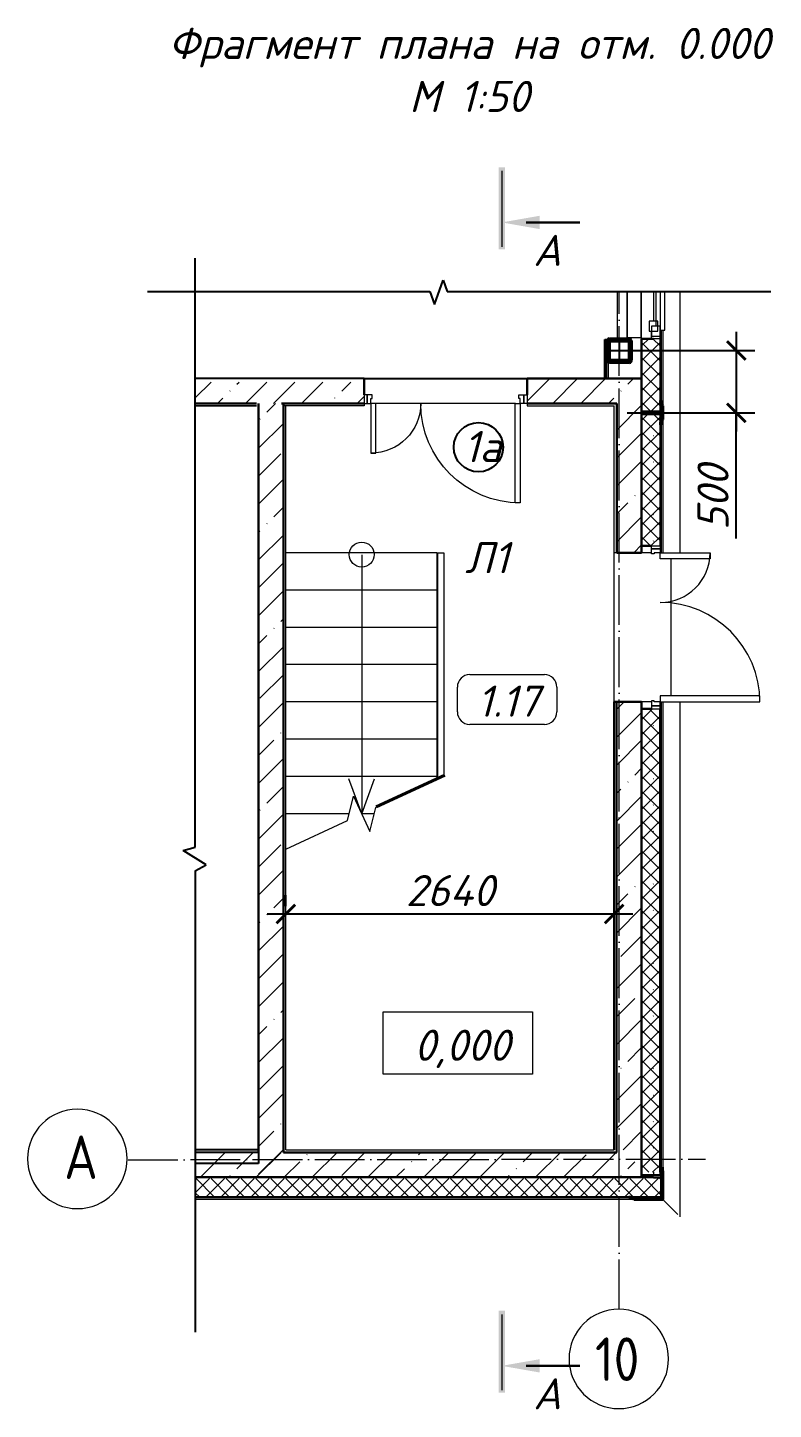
# Model space of a CAD drawing. Header units: millimetres. Extents: x 2655748 to 2694748, y -660716 to -632898.
# Drawn here: x 2681911 to 2687905, y -644124 to -633016 of the extents above; entities that cross this region are included whole.
import ezdxf

# ---------------------------------------------------------------- set-up
doc = ezdxf.new("R2010")
doc.units = ezdxf.units.MM
doc.header["$LTSCALE"] = 20
for name, pattern in [('_ШПТ__20_т__2_5__Линия сетки', [25, 20, -2.5, 0, -2.5]), ('CENTER', [50.8, 31.75, -6.35, 6.35, -6.35]), ('GOST2.303 5', [24, 20, -1.5, 1, -1.5])]:
    doc.linetypes.add(name, pattern=pattern)
doc.layers.add('ANNO-TEXT', color=251, linetype='Continuous')
doc.layers.add('фундаменты кж', color=7, linetype='Continuous')
doc.layers.add('Вспомогательные', color=6, linetype='Continuous', plot=False)
for name, color, linetype, lineweight in [('Высотные отметки', 7, 'Continuous', 9), ('Марки помещений', 7, 'Continuous', 20), ('Обобщенные модели', 7, 'Continuous', 18), ('Обычные линии', 7, 'Continuous', 40), ('ОСИ', 251, 'CENTER', 18), ('Перекрытия', 7, 'Continuous', 18), ('Размерные', 45, 'Continuous', 15), ('Разрезы', 7, 'Continuous', 9), ('Стены', 7, 'Continuous', 18), ('Стены разрез', 7, 'Continuous', 30), ('Стены штриховка', 7, 'Continuous', 30), ('Типовые аннотации', 7, 'Continuous', 18), ('Элементы узлов', 7, 'Continuous', 18)]:
    doc.layers.add(name, color=color, linetype=linetype, lineweight=lineweight)
for name, color, linetype, lineweight, true_color in [('Двери', 7, 'Continuous', 9, 0x804000), ('Каркас несущий', 7, 'Continuous', 18, 0x800040), ('Каркас_Импост', 7, 'Continuous', 9, 0x804000), ('Лестницы', 7, 'Continuous', 9, 0x506c76), ('Линии', 7, 'Continuous', 9, 0x00a600), ('Монтажный зазор', 7, 'Continuous', 9, 0x804000), ('Ограждение', 7, 'Continuous', 9, 0x408080), ('Отлив', 7, 'Continuous', 9, 0x008080), ('Панель', 7, 'Continuous', 9, 0x804000), ('Поручни', 7, 'Continuous', 9, 0x408080), ('Скрытые грани', 7, 'Continuous', 18, 0x800040)]:
    doc.layers.add(name, color=color, linetype=linetype, lineweight=lineweight, true_color=true_color)
doc.styles.add('GOST Common', font='', dxfattribs={"width": 0.9, "height": 350})
doc.styles.add('PDF ISOCPEUR Italic', font='isocpeui.ttf')
doc.styles.add('SPDS', font='isocpeui.ttf')
doc.styles.get('GOST Common').set_extended_font_data('GOST Common')
doc.dimstyles.new('м 100', dxfattribs={"dimscale": 100, "dimtxt": 2, "dimasz": 1.5, "dimexe": 1.5, "dimexo": 0.625, "dimtad": 1, "dimdec": 0, "dimrnd": 5, "dimtxsty": 'SPDS', "dimblk": 'ARCHTICK', "dimcen": 2.5, "dimdle": 1.5, "dimclrd": 256, "dimclre": 256, "dimclrt": 256, "dimadec": 0, "dimazin": 0, "dimtfac": 1, "dimtdec": 0, "dimtmove": 1, "dimatfit": 3, "dimldrblk": 'OPEN30', "dimfxl": 1, "dimarcsym": 0})
pattern_1 = [(45, (0, 0), (-106.066, 106.066), [])]

# ---------------------------------------------------------------- blocks, each defined once
blk = doc.blocks.new('101_Дверь_Двупольная_Стальная_Противопожарная_ГОСТ Р 57327-2016 - ДПСО_02_2080-1260_800__Л_EIW 60_П-1440626-_О__L1_0_000_')
at = {"layer": 'Каркас_Импост', "color": 7}
for p, q in [((-630, 100), (-600, 100)), ((-630, 30), (-630, 100)), ((-590, 30), (-630, 30)), ((-600, 100), (-600, 60)), ((-600, 60), (-590, 60)), ((-590, 60), (-590, 30)), ((600, 60), (590, 60)), ((590, 60), (590, 30)), ((590, 30), (630, 30)), ((630, 100), (600, 100)), ((600, 100), (600, 60)), ((630, 30), (630, 100))]:
    blk.add_line(p, q, dxfattribs=at)
at = {"layer": 'Монтажный зазор', "color": 7}
for p, q in [((-655, 100), (-630, 100)), ((-655, 30), (-655, 100)), ((-630, 30), (-655, 30)), ((-630, 100), (-630, 30)), ((655, 100), (630, 100)), ((630, 100), (630, 30)), ((630, 30), (655, 30)), ((655, 30), (655, 100))]:
    blk.add_line(p, q, dxfattribs=at)
at = {"layer": 'Панель', "color": 7, "lineweight": 18}
for p, q in [((600, 900), (560, 900)), ((560, 900), (560, 100)), ((600, 100), (600, 900)), ((-600, 500), (-560, 500)), ((-600, 100), (-600, 500)), ((-560, 500), (-560, 100)), ((-560, 100), (-600, 100)), ((560, 100), (600, 100))]:
    blk.add_line(p, q, dxfattribs=at)
at = {"layer": 'Панель', "color": 7}
for centre, radius, start, end in [((600, 100), 800, 90, 180), ((-600, 100), 400, 360, 90)]:
    blk.add_arc(centre, radius, start, end, dxfattribs=at)
blk = doc.blocks.new('101_Дверь_Двупольная_Алюминиевая_ГОСТ23747-2015 - ДАН_Дв_2080х1260_800__О_Л_П-1342847-_О__L1_0_000_')
at = {"layer": 'Каркас_Импост', "color": 7}
for p, q in [((-630, 75), (-600, 75)), ((-630, 5), (-630, 75)), ((-590, 5), (-630, 5)), ((-600, 75), (-600, 25)), ((-600, 25), (-590, 25)), ((-590, 25), (-590, 5)), ((600, 25), (590, 25)), ((590, 25), (590, 5)), ((590, 5), (630, 5)), ((630, 75), (600, 75)), ((600, 75), (600, 25)), ((630, 5), (630, 75))]:
    blk.add_line(p, q, dxfattribs=at)
at = {"layer": 'Монтажный зазор', "color": 7}
for p, q in [((-655, 75), (-630, 75)), ((-655, 5), (-655, 75)), ((-630, 5), (-655, 5)), ((-630, 75), (-630, 5)), ((655, 75), (630, 75)), ((630, 75), (630, 5)), ((630, 5), (655, 5)), ((655, 5), (655, 75))]:
    blk.add_line(p, q, dxfattribs=at)
at = {"layer": 'Панель', "color": 7, "lineweight": 18}
for p, q in [((600, 875), (550, 875)), ((550, 875), (550, 75)), ((600, 75), (600, 875)), ((-600, 475), (-550, 475)), ((-600, 75), (-600, 475)), ((-550, 475), (-550, 75)), ((-550, 75), (-600, 75)), ((550, 75), (600, 75))]:
    blk.add_line(p, q, dxfattribs=at)
at = {"layer": 'Панель', "color": 7}
for centre, radius, start, end in [((600, 75), 800, 90, 180), ((-600, 75), 400, 360, 90)]:
    blk.add_arc(centre, radius, start, end, dxfattribs=at)
blk = doc.blocks.new('Ограждение - Ограждение-1240041-_О__L1_0_000_')
at = {"layer": 'Поручни', "color": 7}
for p, q in [((43499, 4875), (43505, 4875)), ((43499, 4875), (43499, 3058)), ((43505, 4875), (43555, 4875)), ((43505, 4875), (43505, 3061)), ((43555, 4875), (43555, 3084))]:
    blk.add_line(p, q, dxfattribs=at)
blk = doc.blocks.new('190_ФЭ_Стена_Стык вертикальный - ФЭ-C1_110-1292974-_О__L1_0_000_')
at = {"layer": 'Обобщенные модели', "lineweight": 9}
h = blk.add_hatch(dxfattribs=at)
h.set_pattern_fill('FP_6', color=256, style=0, pattern_type=2)
h.set_pattern_definition(pattern_1)
h.paths.add_polyline_path([(45278, 5902), (45278, 5928), (45295, 5945), (45295, 6055), (45278, 6072), (45277, 6072), (45294, 6055), (45294, 5945), (45277, 5928), (45277, 5903)], flags=0)
h.paths.add_polyline_path([(45275, 5902), (45276, 5903), (45275, 5912)], flags=0)
at = {"layer": 'Обобщенные модели', "lineweight": 40}
for p, q in [((45278, 6098), (45275, 6098)), ((45275, 6098), (45275, 6088)), ((45275, 6088), (45276, 6088)), ((45276, 6088), (45276, 6097)), ((45276, 6097), (45277, 6097)), ((45277, 6097), (45277, 6072)), ((45277, 6072), (45294, 6055)), ((45278, 6072), (45278, 6098)), ((45295, 6055), (45278, 6072)), ((45294, 6055), (45294, 5945)), ((45295, 5945), (45295, 6055)), ((45276, 5912), (45275, 5912)), ((45275, 5912), (45275, 5902)), ((45275, 5902), (45278, 5902)), ((45276, 5903), (45276, 5912)), ((45277, 5903), (45276, 5903)), ((45294, 5945), (45277, 5928)), ((45277, 5928), (45277, 5903)), ((45278, 5928), (45295, 5945)), ((45278, 5902), (45278, 5928))]:
    blk.add_line(p, q, dxfattribs=at)
blk = doc.blocks.new('190_ФЭ_Стена_Стык угловой внешний фигурный - ФЭ-У1_230х230-1304566-_О__L1_0_000_')
at = {"layer": 'Обобщенные модели', "lineweight": 9}
h = blk.add_hatch(dxfattribs=at)
h.set_pattern_fill('FP_4', color=256, style=0, pattern_type=2)
h.set_pattern_definition(pattern_1)
h.paths.add_polyline_path([(45065, -295), (45295, -295), (45295, -65), (45278, -48), (45277, -48), (45294, -65), (45294, -294), (45065, -294), (45048, -277), (45048, -278)], flags=0)
at = {"layer": 'Обобщенные модели', "lineweight": 40}
for p, q in [((45278, -22), (45275, -22)), ((45275, -22), (45275, -32)), ((45275, -32), (45276, -32)), ((45276, -32), (45276, -23)), ((45276, -23), (45277, -23)), ((45277, -23), (45277, -48)), ((45277, -48), (45294, -65)), ((45278, -48), (45278, -22)), ((45295, -65), (45278, -48)), ((45294, -65), (45294, -294)), ((45295, -295), (45295, -65)), ((45032, -275), (45022, -275)), ((45022, -275), (45022, -278)), ((45022, -278), (45048, -278)), ((45023, -277), (45023, -276)), ((45023, -276), (45032, -276)), ((45048, -277), (45023, -277)), ((45032, -276), (45032, -275)), ((45065, -294), (45048, -277)), ((45048, -278), (45065, -295)), ((45294, -294), (45065, -294)), ((45065, -295), (45295, -295))]:
    blk.add_line(p, q, dxfattribs=at)
blk = doc.blocks.new('012_Стрелка _ЭлУзла_Линия_ - Стрелка с пустым кружком-1338631-_О__L1_0_000_')
at = {"layer": 'Элементы узлов'}
blk.add_line((1, 0), (2085, 0), dxfattribs=at)
blk = doc.blocks.new('050_Марка_Помещение_ОдноЗначение - Номер в прямоугольнике-676399-_О__L1_0_000_')
at = {"layer": 'Типовые аннотации', "lineweight": 9}
for p, q in [((-3, 2), (3, 2)), ((-4, -1), (-4, 1)), ((4, 1), (4, -1)), ((3, -2), (-3, -2))]:
    blk.add_line(p, q, dxfattribs=at)
for centre, start, end in [((-3, 1), 90, 180), ((3, 1), 360, 90), ((-3, -1), 180, 270), ((3, -1), 270, 0)]:
    blk.add_arc(centre, 1, start, end, dxfattribs=at)
blk = doc.blocks.new('Высотные отметки - Рамка-5093-_О__L1_0_000_')
at = {"layer": 'Типовые аннотации', "lineweight": 9}
for p, q in [((-6, 0), (-6, 5)), ((-6, 5), (6, 5)), ((6, 5), (6, 0)), ((6, 0), (-6, 0))]:
    blk.add_line(p, q, dxfattribs=at)
blk = doc.blocks.new('к4')
at = {"color": 0, "linetype": 'Continuous', "lineweight": 60, "ltscale": 150}
for p, q in [((4150608, 536606), (4150608, 536766)), ((4150613, 536606), (4150613, 536766)), ((4150618, 536776), (4150778, 536776)), ((4150618, 536771), (4150778, 536771)), ((4150783, 536766), (4150783, 536606)), ((4150788, 536766), (4150788, 536606)), ((4150778, 536601), (4150618, 536601)), ((4150778, 536596), (4150618, 536596))]:
    blk.add_line(p, q, dxfattribs=at)
at = {"color": 0, "linetype": 'GOST2.303 5', "lineweight": 25, "ltscale": 150}
for p, q in [((4150698, 536778), (4150698, 536594)), ((4150606, 536686), (4150790, 536686))]:
    blk.add_line(p, q, dxfattribs=at)
at = {"color": 0, "linetype": 'Continuous', "lineweight": 60, "ltscale": 150}
for centre, radius, start, end in [((4150618, 536766), 10, 90, 180), ((4150618, 536766), 5, 90, 180), ((4150778, 536766), 10, 0, 90), ((4150778, 536766), 5, 0, 90), ((4150618, 536606), 10, 180, 270), ((4150618, 536606), 5, 180, 270), ((4150778, 536606), 5, 270, 0), ((4150778, 536606), 10, 270, 0)]:
    blk.add_arc(centre, radius, start, end, dxfattribs=at)
at = {"layer": 'Вспомогательные', "color": 0, "ltscale": 10}
blk.add_line((4150613, 536686), (4150783, 536686), dxfattribs=at)
blk = doc.blocks.new('_ARCHTICK')
at = {"color": 0, "linetype": 'ByBlock', "const_width": 0.15}
blk.add_lwpolyline([(-0.5, -0.5), (0.5, 0.5)], dxfattribs=at)
blk = doc.blocks.new('*D255')
at = {"lineweight": -2, "transparency": 16777216}
for p, q in [((2683986, -640078), (2683986, -639991)), ((2686626, -641954), (2686626, -639991)), ((2683836, -640141), (2686776, -640141))]:
    blk.add_line(p, q, dxfattribs=at)
at = {"layer": 'Defpoints', "color": 0, "transparency": 16777216}
for p in [(2683986, -640141), (2686626, -640141), (2686626, -642017)]:
    blk.add_point(p, dxfattribs=at)
at = {"lineweight": -2, "transparency": 16777216, "xscale": 150, "yscale": 150, "zscale": 150, "rotation": 180}
blk.add_blockref('_ARCHTICK', (2683986, -640141), dxfattribs=at)
at = {"lineweight": -2, "transparency": 16777216, "xscale": 150, "yscale": 150, "zscale": 150}
blk.add_blockref('_ARCHTICK', (2686626, -640141), dxfattribs=at)
at = {"transparency": 16777216, "insert": (2685306, -639953), "char_height": 250, "attachment_point": 5, "style": 'SPDS'}
blk.add_mtext('2640', dxfattribs=at)
blk = doc.blocks.new('_OPEN30')
at = {"color": 0, "linetype": 'ByBlock'}
for p, q in [((-1, 0.268), (0, 0)), ((0, 0), (-1, -0.268)), ((0, 0), (-1, 0))]:
    blk.add_line(p, q, dxfattribs=at)
blk = doc.blocks.new('*D262')
at = {"lineweight": -2, "transparency": 16777216}
for p, q in [((2687607, -635462), (2687607, -636262)), ((2686729, -635612), (2687757, -635612)), ((2686729, -636112), (2687757, -636112)), ((2687607, -637122), (2687607, -636112))]:
    blk.add_line(p, q, dxfattribs=at)
at = {"layer": 'Defpoints', "color": 0, "transparency": 16777216}
for p in [(2686666, -635612), (2686666, -636112), (2687607, -636112)]:
    blk.add_point(p, dxfattribs=at)
at = {"lineweight": -2, "transparency": 16777216, "xscale": 150, "yscale": 150, "zscale": 150}
for p, rotation in [((2687607, -635612), 90), ((2687607, -636112), 270)]:
    blk.add_blockref('_ARCHTICK', p, dxfattribs=dict(at, rotation=rotation))
at = {"transparency": 16777216, "insert": (2687420, -636794), "char_height": 250, "attachment_point": 5, "rotation": 90, "style": 'SPDS'}
blk.add_mtext('500', dxfattribs=at)
blk = doc.blocks.new('Ось сетки - Круг_Ø8 мм-6577-_О__L1_0_000_')
at = {"layer": 'ОСИ', "linetype": 'Continuous', "lineweight": 20}
for start, end in [(360, 180), (180, 360)]:
    blk.add_arc((0, 0), 4, start, end, dxfattribs=at)
blk = doc.blocks.new('Разрез - Номер вида сзади_3_5 мм-64069-_О__L2_3_900_')
at = {"layer": 'Разрезы'}
for points in [[(9.8, 0.4), (9.8, -0.39), (-0.33, -0.39), (-0.33, 0.4)], [(2.18, -4.67), (3, 0), (3.82, -4.67)]]:
    blk.add_hatch(color=256, dxfattribs=at).paths.add_polyline_path(points, flags=0)
at = {"layer": 'Разрезы', "lineweight": 30}
blk.add_line((3, -3), (3, -9.66), dxfattribs=at)

msp = doc.modelspace()

# ---------------------------------------------------------------- hatches: boundary and pattern name
at = {"layer": 'Стены штриховка', "lineweight": 9}
h = msp.add_hatch(dxfattribs=at)
h.set_pattern_fill('FP_5', color=256, style=0, pattern_type=2)
h.set_pattern_definition([(45, (2641721.406, -642111.97), (-60.10408, 60.10408), []), (135, (2641721.406, -642111.97), (-60.10408, -60.10408), [])])
h.paths.add_polyline_path([(2686994.4, -642217), (2686994.4, -638492), (2686848.4, -638492), (2686848.4, -642217), (2686979.2, -642217)])
h.paths.add_polyline_path([(2686994.4, -637182), (2686994.4, -635517), (2686848.4, -635517), (2686848.4, -637182), (2686926.4, -637182)])
h = msp.add_hatch(dxfattribs=at)
h.set_pattern_fill('FP_3', color=256, style=0, pattern_type=2)
h.set_pattern_definition([(45, (2641666.4, -642111.97), (-224.5064, 224.5064), []), (45, (2641890.9, -642111.97), (-224.5064, 224.5064), [396.875, -79.375, 3.353, -76.022])])
h.paths.add_polyline_path([(2686591.4, -636037), (2686791.4, -636037), (2686791.4, -635837), (2685926.4, -635837), (2685926.4, -636037), (2686510.7, -636037)])
h.paths.add_polyline_path([(2683258.7, -635865), (2683258.7, -636037), (2684616.4, -636037), (2684616.4, -635865)])
h = msp.add_hatch(dxfattribs=at)
h.set_pattern_fill('FP_3', color=256, style=0, pattern_type=2)
h.set_pattern_definition([(45, (2641681.4, -642111.97), (-224.5064, 224.5064), []), (45, (2641905.9, -642111.97), (-224.5064, 224.5064), [396.875, -79.375, 3.353, -76.022])])
h.paths.add_polyline_path([(2683966.4, -642237), (2683966.4, -636037), (2683766.4, -636037), (2683766.4, -642237)], flags=0)
h = msp.add_hatch(dxfattribs=at)
h.set_pattern_fill('FP_3', color=256, style=0, pattern_type=2)
h.set_pattern_definition([(45, (2641721.4, -642111.97), (-224.5064, 224.5064), []), (45, (2641945.9, -642111.97), (-224.5064, 224.5064), [396.875, -79.375, 3.353, -76.022])])
h.paths.add_polyline_path([(2686846.4, -642037), (2686846.4, -638437), (2686646.4, -638437), (2686646.4, -642037)], flags=0)
h.paths.add_polyline_path([(2686846.4, -637237), (2686846.4, -636037), (2686646.4, -636037), (2686646.4, -637237)], flags=0)
h = msp.add_hatch(dxfattribs=at)
h.set_pattern_fill('FP_4', color=256, style=0, pattern_type=2)
h.set_pattern_definition([(45, (2641721.4, -642111.97), (-106.066, 106.066), [])])
h.paths.add_polyline_path([(2686848.4, -642217), (2686848.4, -638492), (2686846.4, -638492), (2686846.4, -642217)], flags=0)
h.paths.add_polyline_path([(2686848.4, -637182), (2686848.4, -636122), (2686846.4, -636122), (2686846.4, -637182)], flags=0)
h = msp.add_hatch(dxfattribs=at)
h.set_pattern_fill('FP_4', color=256, style=0, pattern_type=2)
h.set_pattern_definition([(45, (2641666.4, -642111.97), (-106.066, 106.066), [])])
h.paths.add_polyline_path([(2686941.4, -642217), (2686941.4, -638492), (2686939.4, -638492), (2686939.4, -642217)], flags=0)
h.paths.add_polyline_path([(2686941.4, -637182), (2686941.4, -636122), (2686939.4, -636122), (2686939.4, -637182)], flags=0)
h = msp.add_hatch(dxfattribs=at)
h.set_pattern_fill('FP_3', color=256, style=0, pattern_type=2)
h.set_pattern_definition([(45, (2641666.4, -642132.97), (-224.5064, 224.5064), []), (45, (2641890.9, -642132.97), (-224.5064, 224.5064), [396.875, -79.375, 3.353, -76.022])])
h.paths.add_polyline_path([(2686510.7, -642258), (2686791.4, -642258), (2686791.4, -642058), (2683261.7, -642058), (2683261.7, -642258)])
h = msp.add_hatch(dxfattribs=at)
h.set_pattern_fill('FP_5', color=256, style=0, pattern_type=2)
h.set_pattern_definition([(45, (2641666.406, -642141.97), (-60.10408, 60.10408), []), (135, (2641666.406, -642141.97), (-60.10408, -60.10408), [])])
h.paths.add_polyline_path([(2683258.7, -642269), (2683258.7, -642415), (2686996.1, -642415), (2686996.1, -642269)])

# ---------------------------------------------------------------- linework, layer by layer
for p, q in [((2683258.7, -639603.9), (2683258.7, -634867.9)), ((2682874.7, -635135.9), (2685142.7, -635135.9)), ((2685142.7, -635135.9), (2685180.7, -635242.9)), ((2685180.7, -635242.9), (2685251.7, -635045.9)), ((2685251.7, -635045.9), (2685283.7, -635135.9)), ((2685283.7, -635135.9), (2687885.7, -635135.9)), ((2686606.4, -635522), (2686631.4, -635522)), ((2684616.4, -635837), (2683258.7, -635837)), ((2683161.7, -639629.9), (2683258.7, -639603.9)), ((2683345.7, -639745.9), (2683161.7, -639629.9)), ((2683258.7, -639793.9), (2683345.7, -639745.9)), ((2683258.7, -639793.9), (2683258.7, -643501.9))]:
    msp.add_line(p, q)
msp.add_circle((2685534.4, -636389), 198.2)
at = {"layer": 'Каркас несущий', "color": 7}
for p, q in [((2686726.4, -635135.9), (2686726.4, -635509.3)), ((2686846.4, -635509.3), (2686846.4, -635135.9)), ((2686735.4, -635509.3), (2686726.4, -635509.3)), ((2686837.4, -635509.3), (2686735.4, -635509.3)), ((2686846.4, -635509.3), (2686837.4, -635509.3))]:
    msp.add_line(p, q, dxfattribs=at)
at = {"layer": 'Каркас_Импост', "color": 7, "lineweight": 18}
for p, q in [((2686941.4, -635135.9), (2686941.4, -635377)), ((2686961.4, -635135.9), (2686961.4, -635417)), ((2686976.4, -635377), (2686906.4, -635377)), ((2686906.4, -635377), (2686906.4, -635457)), ((2686906.4, -635457), (2686976.4, -635457)), ((2686926.4, -635417), (2686926.4, -635497)), ((2686996.4, -635417), (2686926.4, -635417)), ((2686926.4, -635497), (2686926.4, -635457)), ((2686976.4, -635457), (2686976.4, -635377)), ((2686996.4, -635417), (2686976.4, -635417)), ((2686996.4, -635497), (2686996.4, -635417)), ((2686996.4, -635497), (2686996.4, -635417)), ((2686926.4, -635517), (2686926.4, -635482)), ((2686926.4, -635497), (2686996.4, -635497)), ((2686926.4, -635497), (2686996.4, -635497)), ((2686996.4, -635517), (2686926.4, -635517)), ((2686996.4, -635517), (2686996.4, -635482))]:
    msp.add_line(p, q, dxfattribs=at)
at = {"layer": 'Лестницы', "color": 7}
for p, q in [((2685200.4, -637237), (2683986.4, -637237)), ((2685200.4, -637237), (2683986.4, -637237)), ((2685200.4, -637537), (2683986.4, -637537)), ((2685200.4, -637537), (2683986.4, -637537)), ((2685200.4, -637837), (2683986.4, -637837)), ((2685200.4, -637837), (2683986.4, -637837)), ((2685200.4, -638137), (2683986.4, -638137)), ((2685200.4, -638137), (2683986.4, -638137)), ((2685200.4, -638437), (2683986.4, -638437)), ((2685200.4, -638437), (2683986.4, -638437)), ((2685200.4, -638737), (2683986.4, -638737)), ((2685200.4, -638737), (2683986.4, -638737)), ((2685200.4, -639037), (2683986.4, -639037)), ((2685200.4, -639037), (2683986.4, -639037)), ((2684483.1, -639389.8), (2684530.4, -639195.4)), ((2684530.4, -639195.4), (2684662.4, -639478.6)), ((2684496, -639337), (2683986.4, -639337)), ((2684496, -639337), (2683986.4, -639337)), ((2684696.9, -639337), (2684596.4, -639337)), ((2684696.9, -639337), (2684596.4, -639337)), ((2684603.4, -639352), (2684599.5, -639352)), ((2684603.4, -639352), (2684599.5, -639352)), ((2684662.4, -639478.6), (2684709.7, -639284.1)), ((2684695.7, -639352), (2684693.2, -639352)), ((2684695.7, -639352), (2684693.2, -639352)), ((2684709.7, -639284.1), (2684713, -639282.6)), ((2683986.4, -639621.4), (2684483.1, -639389.8))]:
    msp.add_line(p, q, dxfattribs=at)
at = {"layer": 'Линии', "color": 7}
for p, q in [((2684616.4, -636057), (2683971.4, -636057)), ((2683986.4, -642038), (2683986.4, -636057)), ((2684616.4, -636037), (2684616.4, -636057)), ((2685926.4, -636037), (2685926.4, -636057)), ((2685926.4, -636057), (2686626.4, -636057)), ((2686626.4, -637237), (2686626.4, -636057)), ((2686646.4, -637237), (2686626.4, -637237)), ((2683986.4, -642038), (2686626.4, -642038))]:
    msp.add_line(p, q, dxfattribs=at)
at = {"layer": 'Обобщенные модели'}
for p, q in [((2687154.5, -635135.9), (2687154.5, -637237)), ((2686996.5, -635447), (2686996.5, -636014)), ((2686999.1, -635447), (2686999.1, -636014.3)), ((2687002, -635447), (2687002, -636042.8)), ((2687016.3, -635447), (2687016.3, -636057)), ((2686996.5, -636024), (2686996.5, -636200)), ((2686999.1, -636041), (2686999.1, -636182.9)), ((2687002, -636043.9), (2687002, -636180)), ((2686996.5, -636209.9), (2686996.5, -637237)), ((2686999.1, -636209.6), (2686999.1, -637237)), ((2687002, -636181.2), (2687002, -637237)), ((2687016.3, -636166.9), (2687016.3, -637237)), ((2686996.5, -638437), (2686996.5, -642134)), ((2686999.1, -638437), (2686999.1, -642134.3)), ((2687002, -638437), (2687002, -642162.8)), ((2687016.3, -638437), (2687016.3, -642177)), ((2687154.5, -638437), (2687154.5, -642575.1)), ((2686996.5, -642144), (2686996.5, -642417.4)), ((2686999.1, -642161), (2686999.1, -642420)), ((2687002, -642163.9), (2687002, -642422.9)), ((2686688.5, -642417), (2683258.7, -642417)), ((2686688.7, -642419.6), (2683258.7, -642419.6)), ((2686717.2, -642422.5), (2683258.7, -642422.5)), ((2686786.1, -642437), (2683258.7, -642436.9)), ((2686996.1, -642417), (2686698.4, -642417)), ((2686998.7, -642419.6), (2686715.5, -642419.6)), ((2687001.6, -642422.5), (2686718.4, -642422.5)), ((2686996.1, -642417), (2686998.7, -642419.6)), ((2686998.7, -642419.6), (2687001.6, -642422.5)), ((2687001.6, -642422.5), (2687015.1, -642436)), ((2687016.4, -642437), (2687136.4, -642557))]:
    msp.add_line(p, q, dxfattribs=at)
at = {"layer": 'Обычные линии'}
msp.add_line((2685264.1, -639024.3), (2684713.4, -639281.1), dxfattribs=at)
at = {"layer": 'ОСИ', "linetype": '_ШПТ__20_т__2_5__Линия сетки'}
for p, q in [((2686666.4, -643317.9), (2686666.4, -635135.9)), ((2682718.7, -642116.9), (2687359.1, -642112))]:
    msp.add_line(p, q, dxfattribs=at)
at = {"layer": 'Отлив', "color": 7}
for p, q in [((2686996.4, -635135.9), (2686996.4, -635447)), ((2687031.4, -635447), (2687031.4, -635135.9)), ((2686996.4, -635447), (2687031.4, -635447))]:
    msp.add_line(p, q, dxfattribs=at)
at = {"layer": 'Перекрытия'}
for p, q in [((2685831.4, -636037), (2684711.4, -636037)), ((2686626.4, -638437), (2686626.4, -637237)), ((2687081.4, -637287), (2687081.4, -638387))]:
    msp.add_line(p, q, dxfattribs=at)
at = {"layer": 'Разрезы'}
for p, q in [((2685721.7, -634168.2), (2685721.7, -634777.1)), ((2685721.7, -643360.2), (2685721.7, -643969.1))]:
    msp.add_line(p, q, dxfattribs=at)
at = {"layer": 'Скрытые грани', "color": 7}
for p, q in [((2686731.4, -635509.3), (2686731.4, -635135.9)), ((2686841.4, -635509.3), (2686841.4, -635135.9))]:
    msp.add_line(p, q, dxfattribs=at)
at = {"layer": 'Стены'}
for p, q in [((2686651.4, -635522), (2686651.4, -635135.9)), ((2686846.4, -635517), (2686846.4, -635135.9)), ((2686926.4, -637237), (2686846.4, -637237)), ((2686926.4, -638437), (2686846.4, -638437)), ((2686941.4, -642217), (2686941.4, -642237))]:
    msp.add_line(p, q, dxfattribs=at)
at = {"layer": 'Стены разрез'}
for p, q in [((2686551.4, -635522), (2686551.4, -635837)), ((2686671.4, -635522), (2686596.4, -635522)), ((2686846.4, -635517), (2686846.4, -637237)), ((2686941.4, -635517), (2686846.4, -635517)), ((2686996.5, -636102), (2686996.5, -635517)), ((2684616.4, -635967), (2684616.4, -635837)), ((2686846.4, -635837), (2685926.4, -635837)), ((2685926.4, -635837), (2685926.4, -635967)), ((2683766.4, -642058), (2683766.4, -636037)), ((2683951.4, -636037), (2684616.4, -636037)), ((2683966.4, -639691.8), (2683966.4, -636037)), ((2685926.4, -636037), (2686646.4, -636037)), ((2686646.4, -636037), (2686646.4, -637237)), ((2686846.5, -636102), (2686996.5, -636102)), ((2686996.5, -636122), (2686846.5, -636122)), ((2686996.5, -637182), (2686996.5, -636122)), ((2686646.4, -637237), (2686846.4, -637237)), ((2686846.4, -637182), (2686926.4, -637182)), ((2686626.4, -638437), (2686626.4, -642038)), ((2686846.4, -638437), (2686626.4, -638437)), ((2686846.4, -642238), (2686846.4, -638437)), ((2686926.4, -638492), (2686846.4, -638492)), ((2686996.4, -642217), (2686996.4, -638492)), ((2683966.4, -642058), (2683966.4, -639691.8)), ((2686646.4, -642058), (2683966.4, -642058)), ((2686941.4, -642258), (2683258.7, -642258)), ((2683258.7, -642417), (2686996.1, -642417))]:
    msp.add_line(p, q, dxfattribs=at)
at = {"layer": 'Стены штриховка', "lineweight": 9}
for p, q in [((2686563.9, -635522), (2686563.9, -635837)), ((2686576.4, -635522), (2686576.4, -635837)), ((2686848.5, -636102), (2686848.5, -635517)), ((2686994.5, -636102), (2686994.5, -635517)), ((2686848.4, -637182), (2686848.4, -636122)), ((2686994.5, -637182), (2686994.5, -636122)), ((2686848.4, -642238), (2686848.4, -638492)), ((2686994.4, -642217), (2686994.4, -638492)), ((2686941.4, -642260), (2683258.7, -642260))]:
    msp.add_line(p, q, dxfattribs=at)
at = {"layer": 'Типовые аннотации', "lineweight": 20}
for q in [(2684493.8, -639055.1), (2684699, -639055.1)]:
    msp.add_line((2684596.4, -639337), q, dxfattribs=at)
msp.add_circle((2684596.4, -637252), 100, dxfattribs=at)
at = {"layer": 'фундаменты кж'}
for p, q in [((2686551.4, -635522), (2686576.4, -635522)), ((2686726.4, -635509.3), (2686726.4, -635522)), ((2684616.4, -635837), (2685926.4, -635837)), ((2683751.4, -636037), (2683258.7, -636037)), ((2683751.4, -636057), (2683258.7, -636057)), ((2686646.4, -642058), (2686646.4, -638437)), ((2686846.4, -642037), (2686846.4, -641905)), ((2683766.4, -642038), (2683258.7, -642038)), ((2683766.4, -642058), (2683258.7, -642058)), ((2683766.4, -642058), (2683766.4, -642147)), ((2686994.4, -642112), (2686994.4, -642240)), ((2686999.1, -642134.3), (2686999.1, -642161)), ((2683766.4, -642147), (2683258.7, -642147)), ((2686846.4, -642258), (2686846.4, -642238)), ((2686846.4, -642238), (2686996.5, -642238)), ((2687002, -642162.8), (2687002, -642163.9)), ((2687016.3, -642177), (2687016.1, -642207)), ((2686941.4, -642258), (2686996.5, -642258)), ((2686941.4, -642260), (2686996.5, -642260))]:
    msp.add_line(p, q, dxfattribs=at)

# ---------------------------------------------------------------- block references
at = {"layer": 'Высотные отметки', "lineweight": 20, "xscale": 99.99999999999993, "yscale": 99.99999999999993, "zscale": 99.99999999999993}
msp.add_blockref('Высотные отметки - Рамка-5093-_О__L1_0_000_', (2685368.2, -641428.3), dxfattribs=at)
at = {"layer": 'Двери', "color": 8, "true_color": 0x7f7f7f, "xscale": -1, "rotation": 180}
msp.add_blockref('101_Дверь_Двупольная_Стальная_Противопожарная_ГОСТ Р 57327-2016 - ДПСО_02_2080-1260_800__Л_EIW 60_П-1440626-_О__L1_0_000_', (2685270.4, -635937), dxfattribs=at)
at = {"layer": 'Двери', "color": 8, "true_color": 0x7f7f7f, "rotation": 269.9999999999999}
msp.add_blockref('101_Дверь_Двупольная_Алюминиевая_ГОСТ23747-2015 - ДАН_Дв_2080х1260_800__О_Л_П-1342847-_О__L1_0_000_', (2686921.4, -637837), dxfattribs=at)
at = {"layer": 'Марки помещений', "xscale": 99.99999999999993, "yscale": 99.99999999999993, "zscale": 99.99999999999993}
msp.add_blockref('050_Марка_Помещение_ОдноЗначение - Номер в прямоугольнике-676399-_О__L1_0_000_', (2685765.1, -638417.3), dxfattribs=at)
at = {"layer": 'Обобщенные модели'}
for name, p in [('190_ФЭ_Стена_Стык вертикальный - ФЭ-C1_110-1292974-_О__L1_0_000_', (2641721.5, -642112)), ('190_ФЭ_Стена_Стык угловой внешний фигурный - ФЭ-У1_230х230-1304566-_О__L1_0_000_', (2641721.1, -642142))]:
    msp.add_blockref(name, p, dxfattribs=at)
at = {"layer": 'Ограждение', "color": 7}
msp.add_blockref('Ограждение - Ограждение-1240041-_О__L1_0_000_', (2641701.4, -642112), dxfattribs=at)
at = {"layer": 'ОСИ', "linetype": 'Continuous', "lineweight": 20, "xscale": 99.99999999999993, "yscale": 99.99999999999993, "zscale": 99.99999999999993}
msp.add_blockref('Ось сетки - Круг_Ø8 мм-6577-_О__L1_0_000_', (2682310.7, -642109.9), dxfattribs=at)
at = {"layer": 'ОСИ', "lineweight": 20, "xscale": 99.99999999999993, "yscale": 99.99999999999993, "zscale": 99.99999999999993}
msp.add_blockref('Ось сетки - Круг_Ø8 мм-6577-_О__L1_0_000_', (2686662.7, -643717.9), dxfattribs=at)
at = {"layer": 'Размерные', "color": 0}
msp.add_blockref('к4', (-1464031.4, -1172298.2), dxfattribs=at)
at = {"layer": 'Разрезы', "lineweight": 50, "extrusion": (0, 0, -1), "xscale": -65.06226268621026, "yscale": 65.06226268621026, "zscale": 65.06226268621026, "rotation": 270}
for p in [(-2685721.7, -634777.1), (-2685721.7, -643969.1)]:
    msp.add_blockref('Разрез - Номер вида сзади_3_5 мм-64069-_О__L2_3_900_', p, dxfattribs=at)
at = {"layer": 'Элементы узлов', "rotation": 270}
msp.add_blockref('012_Стрелка _ЭлУзла_Линия_ - Стрелка с пустым кружком-1338631-_О__L1_0_000_', (2684596.4, -637252), dxfattribs=at)

# ---------------------------------------------------------------- texts
at = {"layer": 'ANNO-TEXT', "color": 7, "lineweight": 0, "insert": (2685459.8, -633355.7), "char_height": 250, "attachment_point": 5, "line_spacing_factor": 1.022761, "style": 'PDF ISOCPEUR Italic'}
msp.add_mtext_dynamic_manual_height_columns('Фрагмент плана на отм. 0.000\\PМ 1:50', width=8122.953, gutter_width=1250, heights=[0], dxfattribs=at)
at = {"layer": 'ANNO-TEXT', "color": 7, "lineweight": 0, "char_height": 250, "width": 1028.823, "attachment_point": 1, "line_spacing_factor": 1.022761, "style": 'PDF ISOCPEUR Italic'}
for s, insert in [('А', (2685974.5, -634681.3)), ('1а', (2685415.7, -636258.5)), ('Л1', (2685426.7, -637151.5)), ('1.17', (2685524, -638305.2)), ('0,000', (2685017.4, -641071.6)), ('А', (2685974.5, -643873.3))]:
    msp.add_mtext(s, dxfattribs=dict(at, insert=insert))
at = {"layer": 'ОСИ', "char_height": 350, "width": 461.772, "attachment_point": 1, "style": 'GOST Common'}
for s, insert in [('А', (2682204.6, -641921.4)), ('10', (2686471.6, -643545.4))]:
    msp.add_mtext(s, dxfattribs=dict(at, insert=insert))

# ---------------------------------------------------------------- dimensions: what is measured, and where the dimension line sits
dim = msp.add_linear_dim(base=(2687607.4, -636112), p1=(2686666.4, -635612), p2=(2686666.4, -636112), angle=90, dimstyle='м 100', override={"dimtxt": 2.5})
dim.commit()
dim.dimension.update_dxf_attribs({"geometry": '*D262', "text_midpoint": (2687303.6, -636793.8), "dimtype": 160})
dim = msp.add_linear_dim(base=(2686626.4, -640141), p1=(2683986.4, -640141), p2=(2686626.4, -642017), dimstyle='м 100', override={"dimtxt": 2.5})
dim.commit()
dim.dimension.update_dxf_attribs({"geometry": '*D255', "text_midpoint": (2685306.4, -639953.5)})

doc.saveas('drawing.dxf')
